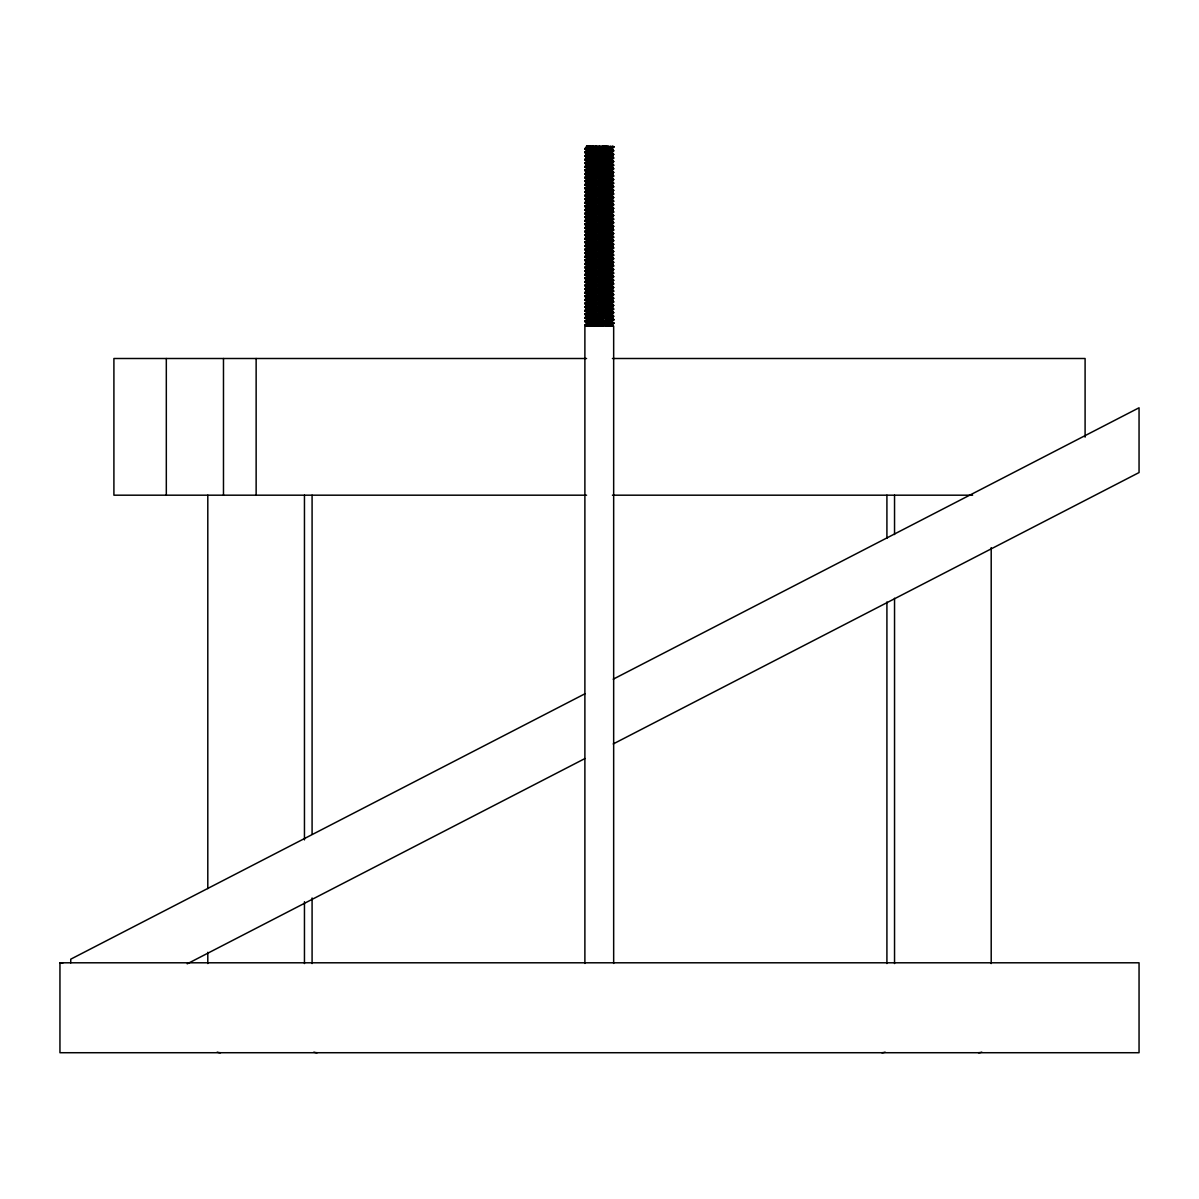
<?xml version="1.0" encoding="UTF-8"?>
<svg xmlns="http://www.w3.org/2000/svg" width="1199" height="1199" viewBox="0 0 1199 1199"><rect width="100%" height="100%" fill="white"/><g stroke="black" fill="none" stroke-linecap="round" stroke-linejoin="round"><path stroke-width="1.5" d="M602.647 147.432L603.142 146.278L613.888 146.728L586.431 146.278L607.578 146.278M607.578 326.128L609.647 324.06L613.888 322.981L610.276 321.407L586.821 322.756L584.887 321.182L588.499 319.608L611.955 318.26L613.888 319.833L610.276 322.306L611.94 323.43L613.888 322.981L611.535 321.617M610.276 148.751C623.555 152.078 587.36 147.162 584.887 152.573C591.017 154.671 598.93 151.584 605.675 152.678C607.249 154.071 617.365 149.965 611.94 150.774L610.276 148.751L613.888 147.177L608.283 148.931L586.821 150.1L584.887 148.976L588.499 146.278M610.276 152.348C623.555 155.675 587.36 150.759 584.887 156.17C591.017 158.268 598.93 155.181 605.675 156.275C607.249 157.668 617.365 153.562 611.94 154.371L610.276 152.348L613.888 150.774L611.535 149.44L611.535 148.062L611.535 148.961M610.276 155.945C623.555 159.272 587.36 154.356 584.887 159.767C591.017 161.865 598.93 158.778 605.675 159.872C607.249 161.266 617.365 157.159 611.94 157.968L610.276 155.945L613.888 154.371L611.535 153.037L611.535 151.659L611.535 152.558M610.276 159.542C623.555 162.869 587.36 157.953 584.887 163.364C591.017 165.462 598.93 162.375 605.675 163.469C607.249 164.863 617.365 160.756 611.94 161.565L610.276 159.542L613.888 157.968L611.535 156.634L611.535 155.256L611.535 156.155M610.276 163.139C623.555 166.466 587.36 161.55 584.887 166.961C591.017 169.059 598.93 165.972 605.675 167.066C607.249 168.46 617.365 164.353 611.94 165.162L610.276 163.139L613.888 161.565L611.535 160.231L611.535 158.853L611.535 159.752M610.276 166.736C623.555 170.063 587.36 165.147 584.887 170.558C591.017 172.656 598.93 169.569 605.675 170.663C607.249 172.056 617.365 167.95 611.94 168.759L610.276 166.736L613.888 165.162L611.535 163.828L611.535 162.45L611.535 163.349M610.276 170.333C623.555 173.66 587.36 168.744 584.887 174.155C591.017 176.253 598.93 173.166 605.675 174.26C607.249 175.654 617.365 171.547 611.94 172.356L610.276 170.333L613.888 168.759L611.535 167.425L611.535 166.047L611.535 166.946M610.276 173.93C623.555 177.257 587.36 172.341 584.887 177.752C591.017 179.85 598.93 176.763 605.675 177.857C607.249 179.25 617.365 175.144 611.94 175.953L610.276 173.93L613.888 172.356L611.535 171.022L611.535 169.644L611.535 170.543M610.276 177.527C623.555 180.854 587.36 175.938 584.887 181.349C591.017 183.447 598.93 180.36 605.675 181.454C607.249 182.847 617.365 178.741 611.94 179.55L610.276 177.527L613.888 175.953L611.535 174.619L611.535 173.241L611.535 174.14M610.276 181.124C623.555 184.451 587.36 179.535 584.887 184.946C591.017 187.044 598.93 183.957 605.675 185.051C607.249 186.445 617.365 182.338 611.94 183.147L610.276 181.124L613.888 179.55L611.535 178.216L611.535 176.838L611.535 177.737M610.276 184.721C623.555 188.048 587.36 183.132 584.887 188.543C591.017 190.641 598.93 187.554 605.675 188.648C607.249 190.041 617.365 185.935 611.94 186.744L610.276 184.721L613.888 183.147L611.535 181.813L611.535 180.435L611.535 181.334M610.276 188.318C623.555 191.645 587.36 186.729 584.887 192.14C591.017 194.238 598.93 191.151 605.675 192.245C607.249 193.638 617.365 189.532 611.94 190.341L610.276 188.318L613.888 186.744L611.535 185.41L611.535 184.032L611.535 184.931M610.276 191.915C623.555 195.242 587.36 190.326 584.887 195.737C591.017 197.835 598.93 194.748 605.675 195.842C607.249 197.236 617.365 193.129 611.94 193.938L610.276 191.915L613.888 190.341L611.535 189.007L611.535 187.629L611.535 188.528M610.276 195.512C623.555 198.839 587.36 193.923 584.887 199.334C591.017 201.432 598.93 198.345 605.675 199.439C607.249 200.833 617.365 196.726 611.94 197.535L610.276 195.512L613.888 193.938L611.535 192.604L611.535 191.226L611.535 192.125M610.276 199.109C623.555 202.436 587.36 197.52 584.887 202.931C591.017 205.029 598.93 201.942 605.675 203.036C607.249 204.43 617.365 200.323 611.94 201.132L610.276 199.109L613.888 197.535L611.535 196.201L611.535 194.823L611.535 195.722M610.276 202.706C623.555 206.033 587.36 201.117 584.887 206.528C591.017 208.626 598.93 205.539 605.675 206.633C607.249 208.027 617.365 203.92 611.94 204.729L610.276 202.706L613.888 201.132L611.535 199.798L611.535 198.42L611.535 199.319M610.276 206.303C623.555 209.63 587.36 204.714 584.887 210.125C591.017 212.223 598.93 209.136 605.675 210.23C607.249 211.623 617.365 207.517 611.94 208.326L610.276 206.303L613.888 204.729L611.535 203.395L611.535 202.017L611.535 202.916M610.276 209.9C623.555 213.227 587.36 208.311 584.887 213.722C591.017 215.82 598.93 212.733 605.675 213.827C607.249 215.22 617.365 211.114 611.94 211.923L610.276 209.9L613.888 208.326L611.535 206.992L611.535 205.614L611.535 206.513M610.276 213.497C623.555 216.824 587.36 211.908 584.887 217.319C591.017 219.417 598.93 216.33 605.675 217.424C607.249 218.817 617.365 214.711 611.94 215.52L610.276 213.497L613.888 211.923L611.535 210.589L611.535 209.211L611.535 210.11M610.276 217.094C623.555 220.421 587.36 215.505 584.887 220.916C591.017 223.014 598.93 219.927 605.675 221.021C607.249 222.415 617.365 218.308 611.94 219.117L610.276 217.094L613.888 215.52L611.535 214.186L611.535 212.808L611.535 213.707M610.276 220.691C623.555 224.018 587.36 219.102 584.887 224.513C591.017 226.611 598.93 223.524 605.675 224.618C607.249 226.012 617.365 221.905 611.94 222.714L610.276 220.691L613.888 219.117L611.535 217.783L611.535 216.405L611.535 217.304M610.276 224.288C623.555 227.615 587.36 222.699 584.887 228.11C591.017 230.208 598.93 227.121 605.675 228.215C607.249 229.608 617.365 225.502 611.94 226.311L610.276 224.288L613.888 222.714L611.535 221.38L611.535 220.002L611.535 220.901M610.276 227.885C623.555 231.212 587.36 226.296 584.887 231.707C591.017 233.805 598.93 230.718 605.675 231.812C607.249 233.206 617.365 229.099 611.94 229.908L610.276 227.885L613.888 226.311L611.535 224.977L611.535 223.599L611.535 224.498M610.276 231.482C623.555 234.809 587.36 229.893 584.887 235.304C591.017 237.402 598.93 234.315 605.675 235.409C607.249 236.803 617.365 232.696 611.94 233.505L610.276 231.482L613.888 229.908L611.535 228.574L611.535 227.196L611.535 228.095M610.276 235.079C623.555 238.406 587.36 233.49 584.887 238.901C591.017 240.999 598.93 237.912 605.675 239.006C607.249 240.4 617.365 236.293 611.94 237.102L610.276 235.079L613.888 233.505L611.535 232.171L611.535 230.793L611.535 231.692M610.276 238.676C623.555 242.003 587.36 237.087 584.887 242.498C591.017 244.596 598.93 241.509 605.675 242.603C607.249 243.997 617.365 239.89 611.94 240.699L610.276 238.676L613.888 237.102L611.535 235.768L611.535 234.39L611.535 235.289M610.276 242.273C623.555 245.6 587.36 240.684 584.887 246.095C591.017 248.193 598.93 245.106 605.675 246.2C607.249 247.593 617.365 243.487 611.94 244.296L610.276 242.273L613.888 240.699L611.535 239.365L611.535 237.987L611.535 238.886M610.276 245.87C623.555 249.197 587.36 244.281 584.887 249.692C591.017 251.79 598.93 248.703 605.675 249.797C607.249 251.19 617.365 247.084 611.94 247.893L610.276 245.87L613.888 244.296L611.535 242.962L611.535 241.584L611.535 242.483M610.276 249.467C623.555 252.794 587.36 247.878 584.887 253.289C591.017 255.387 598.93 252.3 605.675 253.394C607.249 254.787 617.365 250.681 611.94 251.49L610.276 249.467L613.888 247.893L611.535 246.559L611.535 245.181L611.535 246.08M610.276 253.064C623.555 256.391 587.36 251.475 584.887 256.886C591.017 258.984 598.93 255.897 605.675 256.991C607.249 258.385 617.365 254.278 611.94 255.087L610.276 253.064L613.888 251.49L611.535 250.156L611.535 248.778L611.535 249.677M610.276 256.661C623.555 259.988 587.36 255.072 584.887 260.483C591.017 262.581 598.93 259.494 605.675 260.588C607.249 261.982 617.365 257.875 611.94 258.684L610.276 256.661L613.888 255.087L611.535 253.753L611.535 252.375L611.535 253.274M610.276 260.258C623.555 263.585 587.36 258.669 584.887 264.08C591.017 266.178 598.93 263.091 605.675 264.185C607.249 265.578 617.365 261.472 611.94 262.281L610.276 260.258L613.888 258.684L611.535 257.35L611.535 255.972L611.535 256.871M610.276 263.855C623.555 267.182 587.36 262.266 584.887 267.677C591.017 269.775 598.93 266.688 605.675 267.782C607.249 269.175 617.365 265.069 611.94 265.878L610.276 263.855L613.888 262.281L611.535 260.947L611.535 259.569L611.535 260.468M610.276 267.452C623.555 270.779 587.36 265.863 584.887 271.274C591.017 273.372 598.93 270.285 605.675 271.379C607.249 272.772 617.365 268.666 611.94 269.475L610.276 267.452L613.888 265.878L611.535 264.544L611.535 263.166L611.535 264.065M610.276 271.049C623.555 274.376 587.36 269.46 584.887 274.871C591.017 276.969 598.93 273.882 605.675 274.976C607.249 276.37 617.365 272.263 611.94 273.072L610.276 271.049L613.888 269.475L611.535 268.141L611.535 266.763L611.535 267.662M610.276 274.646C623.555 277.973 587.36 273.057 584.887 278.468C591.017 280.566 598.93 277.479 605.675 278.573C607.249 279.966 617.365 275.86 611.94 276.669L610.276 274.646L613.888 273.072L611.535 271.738L611.535 270.36L611.535 271.259M610.276 278.243C623.555 281.57 587.36 276.654 584.887 282.065C591.017 284.163 598.93 281.076 605.675 282.17C607.249 283.563 617.365 279.457 611.94 280.266L610.276 278.243L613.888 276.669L611.535 275.335L611.535 273.957L611.535 274.856M610.276 281.84C623.555 285.167 587.36 280.251 584.887 285.662C591.017 287.76 598.93 284.673 605.675 285.767C607.249 287.161 617.365 283.054 611.94 283.863L610.276 281.84L613.888 280.266L611.535 278.932L611.535 277.554L611.535 278.453M610.276 285.437C623.555 288.764 587.36 283.848 584.887 289.259C591.017 291.357 598.93 288.27 605.675 289.364C607.249 290.757 617.365 286.651 611.94 287.46L610.276 285.437L613.888 283.863L611.535 282.529L611.535 281.151L611.535 282.05M610.276 289.034C623.555 292.361 587.36 287.445 584.887 292.856C591.017 294.954 598.93 291.867 605.675 292.961C607.249 294.355 617.365 290.248 611.94 291.057L610.276 289.034L613.888 287.46L611.535 286.126L611.535 284.748L611.535 285.647M610.276 292.631C623.555 295.958 587.36 291.042 584.887 296.453C591.017 298.551 598.93 295.464 605.675 296.558C607.249 297.952 617.365 293.845 611.94 294.654L610.276 292.631L613.888 291.057L611.535 289.723L611.535 288.345L611.535 289.244M610.276 296.228C623.555 299.555 587.36 294.639 584.887 300.05C591.017 302.148 598.93 299.061 605.675 300.155C607.249 301.548 617.365 297.442 611.94 298.251L610.276 296.228L613.888 294.654L611.535 293.32L611.535 291.942L611.535 292.841M610.276 299.825C623.555 303.152 587.36 298.236 584.887 303.647C591.017 305.745 598.93 302.658 605.675 303.752C607.249 305.145 617.365 301.039 611.94 301.848L610.276 299.825L613.888 298.251L611.535 296.917L611.535 295.539L611.535 296.438M610.276 303.422C623.555 306.749 587.36 301.833 584.887 307.244C591.017 309.342 598.93 306.255 605.675 307.349C607.249 308.743 617.365 304.636 611.94 305.445L610.276 303.422L613.888 301.848L611.535 300.514L611.535 299.136L611.535 300.035M610.276 307.019C623.555 310.346 587.36 305.43 584.887 310.841C591.017 312.939 598.93 309.852 605.675 310.946C607.249 312.339 617.365 308.233 611.94 309.042L610.276 307.019L613.888 305.445L611.535 304.111L611.535 302.733L611.535 303.632M610.276 310.616C623.555 313.943 587.36 309.027 584.887 314.438C591.017 316.536 598.93 313.449 605.675 314.543C607.249 315.937 617.365 311.83 611.94 312.639L610.276 310.616L613.888 309.042L611.535 307.708L611.535 306.33L611.535 307.229M610.276 314.213C623.555 317.54 587.36 312.624 584.887 318.035C591.017 320.133 598.93 317.046 605.675 318.14C607.249 319.534 617.365 315.427 611.94 316.236L610.276 314.213L613.888 312.639L611.535 311.305L611.535 309.927L611.535 310.826M610.276 317.81L613.888 319.384L611.94 319.833L610.276 318.709L613.888 316.236L611.535 314.902L611.535 313.524L611.535 314.423M610.276 321.407L613.888 319.833L611.535 318.499L611.535 317.121L611.535 318.02M610.606 326.128L610.276 325.004L613.888 323.43L611.535 322.096C615.372 320.103 601.673 324.434 596.128 322.786C593.82 322.651 581.44 322.921 587.24 326.128L610.276 325.004C620.512 322.726 577.753 322.846 586.431 326.128M587.24 147.642L584.887 148.976L587.24 150.34M587.24 151.239L584.887 152.573L587.24 153.937M587.24 154.836L584.887 156.17L587.24 157.534M587.24 158.433L584.887 159.767L587.24 161.131M587.24 162.03L584.887 163.364L587.24 164.728M611.535 148.541L613.393 147.417L613.034 146.278M587.24 165.627L584.887 166.961L587.24 168.325M611.535 152.138L613.393 151.014L611.94 149.875L613.393 150.534M587.24 169.224L584.887 170.558L587.24 171.922M611.535 155.735L613.393 154.611L611.94 153.472L613.393 154.131M587.24 172.821L584.887 174.155L587.24 175.519M611.535 159.332L613.393 158.208L611.94 157.069L613.393 157.728M587.24 176.418L584.887 177.752L587.24 179.116M611.535 162.929L613.393 161.805L611.94 160.666L613.393 161.325M587.24 180.015L584.887 181.349L587.24 182.713M611.535 166.526L613.393 165.402L611.94 164.263L613.393 164.922M587.24 183.612L584.887 184.946L587.24 186.31M611.535 170.123L613.393 168.999L611.94 167.86L613.393 168.519M587.24 187.209L584.887 188.543L587.24 189.907M611.535 173.72L613.393 172.596L611.94 171.457L613.393 172.116M587.24 190.806L584.887 192.14L587.24 193.504M611.535 177.317L613.393 176.193L611.94 175.054L613.393 175.713M587.24 194.403L584.887 195.737L587.24 197.101M611.535 180.914L613.393 179.79L611.94 178.651L613.393 179.31M587.24 198L584.887 199.334L587.24 200.698M611.535 184.511L613.393 183.387L611.94 182.248L613.393 182.907M587.24 201.597L584.887 202.931L587.24 204.295M611.535 188.108L613.393 186.984L611.94 185.845L613.393 186.504M587.24 205.194L584.887 206.528L587.24 207.892M611.535 191.705L613.393 190.581L611.94 189.442L613.393 190.101M587.24 208.791L584.887 210.125L587.24 211.489M611.535 195.302L613.393 194.178L611.94 193.039L613.393 193.698M587.24 212.388L584.887 213.722L587.24 215.086M611.535 198.899L613.393 197.775L611.94 196.636L613.393 197.295M587.24 215.985L584.887 217.319L587.24 218.683M611.535 202.496L613.393 201.372L611.94 200.233L613.393 200.892M587.24 219.582L584.887 220.916L587.24 222.28M611.535 206.093L613.393 204.969L611.94 203.83L613.393 204.489M587.24 223.179L584.887 224.513L587.24 225.877M611.535 209.69L613.393 208.566L611.94 207.427L613.393 208.086M587.24 226.776L584.887 228.11L587.24 229.474M611.535 213.287L613.393 212.163L611.94 211.024L613.393 211.683M587.24 230.373L584.887 231.707L587.24 233.071M611.535 216.884L613.393 215.76L611.94 214.621L613.393 215.28M587.24 233.97L584.887 235.304L587.24 236.668M611.535 220.481L613.393 219.357L611.94 218.218L613.393 218.877M587.24 237.567L584.887 238.901L587.24 240.265M611.535 224.078L613.393 222.954L611.94 221.815L613.393 222.474M587.24 241.164L584.887 242.498L587.24 243.862M611.535 227.675L613.393 226.551L611.94 225.412L613.393 226.071M587.24 244.761L584.887 246.095L587.24 247.459M611.535 231.272L613.393 230.148L611.94 229.009L613.393 229.668M587.24 248.358L584.887 249.692L587.24 251.056M611.535 234.869L613.393 233.745L611.94 232.606L613.393 233.265M587.24 251.955L584.887 253.289L587.24 254.653M611.535 238.466L613.393 237.342L611.94 236.203L613.393 236.862M587.24 255.552L584.887 256.886L587.24 258.25M611.535 242.063L613.393 240.939L611.94 239.8L613.393 240.459M587.24 259.149L584.887 260.483L587.24 261.847M611.535 245.66L613.393 244.536L611.94 243.397L613.393 244.056M587.24 262.746L584.887 264.08L587.24 265.444M611.535 249.257L613.393 248.133L611.94 246.994L613.393 247.653M587.24 266.343L584.887 267.677L587.24 269.041M611.535 252.854L613.393 251.73L611.94 250.591L613.393 251.25M587.24 269.94L584.887 271.274L587.24 272.638M611.535 256.451L613.393 255.327L611.94 254.188L613.393 254.847M587.24 273.537L584.887 274.871L587.24 276.235M611.535 260.048L613.393 258.924L611.94 257.785L613.393 258.444M587.24 277.134L584.887 278.468L587.24 279.832M611.535 263.645L613.393 262.521L611.94 261.382L613.393 262.041M587.24 280.731L584.887 282.065L587.24 283.429M611.535 267.242L613.393 266.118L611.94 264.979L613.393 265.638M587.24 284.328L584.887 285.662L587.24 287.026M611.535 270.839L613.393 269.715L611.94 268.576L613.393 269.235M587.24 287.925L584.887 289.259L587.24 290.623M611.535 274.436L613.393 273.312L611.94 272.173L613.393 272.832M587.24 291.522L584.887 292.856L587.24 294.22M611.535 278.033L613.393 276.909L611.94 275.77L613.393 276.429M587.24 295.119L584.887 296.453L587.24 297.817M611.535 281.63L613.393 280.506L611.94 279.367L613.393 280.026M587.24 298.716L584.887 300.05L587.24 301.414M611.535 285.227L613.393 284.103L611.94 282.964L613.393 283.623M587.24 302.313L584.887 303.647L587.24 305.011M611.535 288.824L613.393 287.7L611.94 286.561L613.393 287.22M587.24 305.91L584.887 307.244L587.24 308.608M611.535 292.421L613.393 291.297L611.94 290.158L613.393 290.817M587.24 309.507L584.887 310.841L587.24 312.205M611.535 296.018L613.393 294.894L611.94 293.755L613.393 294.414M587.24 313.104L584.887 314.438L587.24 315.802M611.535 299.615L613.393 298.491L611.94 297.352L613.393 298.011M587.24 316.701L584.887 318.035L587.24 319.399M611.535 303.212L613.393 302.088L611.94 300.949L613.393 301.608M587.24 320.298L584.887 321.632L587.24 322.996M611.535 306.809L613.393 305.685L611.94 304.546L613.393 305.205M586.821 147.402L587.225 146.278L584.887 148.526L587.24 150.759L584.887 152.123L587.24 154.356L584.887 155.72L587.24 157.953L584.887 159.317L587.24 161.55L584.887 162.914L587.24 165.147L584.887 166.511L587.24 168.744L584.887 170.108L587.24 172.341L584.887 173.705L587.24 175.938L584.887 177.302L587.24 179.535L584.887 180.899L587.24 183.132L584.887 184.496L587.24 186.729L584.887 188.093L587.24 190.326L584.887 191.69L587.24 193.923L584.887 195.287L587.24 197.52L584.887 198.884L587.24 201.117L584.887 202.481L587.24 204.714L584.887 206.078L587.24 208.311L584.887 209.675L587.24 211.908L584.887 213.272L587.24 215.505L584.887 216.869L587.24 219.102L584.887 220.466L587.24 222.699L584.887 224.063L587.24 226.296L584.887 227.66L587.24 229.893L584.887 231.257L587.24 233.49L584.887 234.854L587.24 237.087L584.887 238.451L587.24 240.684L584.887 242.048L587.24 244.281L584.887 245.645L587.24 247.878L584.887 249.242L587.24 251.475L584.887 252.839L587.24 255.072L584.887 256.436L587.24 258.669L584.887 260.033L587.24 262.266L584.887 263.63L587.24 265.863L584.887 267.227L587.24 269.46L584.887 270.824L587.24 273.057L584.887 274.421L587.24 276.654L584.887 278.018L587.24 280.251L584.887 281.615L587.24 283.848L584.887 285.212L587.24 287.445L584.887 288.809L587.24 291.042L584.887 292.406L587.24 294.639L584.887 296.003L587.24 298.236L584.887 299.6L587.24 301.833L584.887 303.197L587.24 305.43L584.887 306.794L587.24 309.027L584.887 310.391L587.24 312.624L584.887 313.988L587.24 316.221L584.887 317.585L587.24 319.818L584.887 321.182L587.24 323.415L584.887 325.229L587.24 323.895M611.535 310.406L613.393 309.282L611.94 308.143L613.393 308.802M611.535 314.003L613.393 312.879L611.94 311.74L613.393 312.399M611.535 317.6L613.393 316.476L611.94 315.337L613.393 315.996M611.535 321.197L613.393 320.073L611.94 318.934L613.393 319.593M611.535 324.794L613.393 323.67L611.94 322.531L613.393 323.19M584.932 693.786L70.741 959.185L70.741 962.887M613.214 679.189L1139.05 407.78L1139.05 472.556L613.214 743.95M187.224 963.831L584.932 758.547M610.606 146.278L611.94 147.627L585.382 149.216L586.836 148.077L613.888 146.728L611.94 146.728M587.225 326.128L585.382 324.989L609.647 324.06L608.283 321.587L611.94 320.283L589.129 320.553L585.382 320.942L585.382 321.872L609.647 320.463L608.283 317.99L611.94 316.686L589.129 316.956L585.382 317.345L585.382 318.275L609.647 316.866L608.283 314.393L611.94 313.089L589.129 313.359L585.382 313.748L585.382 314.678L609.647 313.269L608.283 310.796L611.94 309.492L589.129 309.762L585.382 310.151L585.382 311.081L609.647 309.672L608.283 307.199L611.94 305.895L589.129 306.165L585.382 306.554L585.382 307.484L609.647 306.075L608.283 303.602L611.94 302.298L589.129 302.568L585.382 302.957L585.382 303.887L609.647 302.478L608.283 300.005L611.94 298.701L589.129 298.971L585.382 299.36L585.382 300.29L609.647 298.881L608.283 296.408L611.94 295.104L589.129 295.374L585.382 295.763L585.382 296.693L609.647 295.284L608.283 292.811L611.94 291.507L589.129 291.777L585.382 292.166L585.382 293.096L609.647 291.687L608.283 289.214L611.94 287.91L589.129 288.18L585.382 288.569L585.382 289.499L609.647 288.09L608.283 285.617L611.94 284.313L589.129 284.583L585.382 284.972L585.382 285.902L609.647 284.493L608.283 282.02L611.94 280.716L589.129 280.986L585.382 281.375L585.382 282.305L609.647 280.896L608.283 278.423L611.94 277.119L589.129 277.389L585.382 277.778L585.382 278.708L609.647 277.299L608.283 274.826L611.94 273.522L589.129 273.792L585.382 274.181L585.382 275.111L609.647 273.702L608.283 271.229L611.94 269.925L589.129 270.195L585.382 270.584L585.382 271.514L609.647 270.105L608.283 267.632L611.94 266.328L589.129 266.598L585.382 266.987L585.382 267.917L609.647 266.508L608.283 264.035L611.94 262.731L589.129 263.001L585.382 263.39L585.382 264.32L609.647 262.911L608.283 260.438L611.94 259.134L589.129 259.404L585.382 259.793L585.382 260.723L609.647 259.314L608.283 256.841L611.94 255.537L589.129 255.807L585.382 256.196L585.382 257.126L609.647 255.717L608.283 253.244L611.94 251.94L589.129 252.21L585.382 252.599L585.382 253.529L609.647 252.12L608.283 249.647L611.94 248.343L589.129 248.613L585.382 249.002L585.382 249.932L609.647 248.523L608.283 246.05L611.94 244.746L589.129 245.016L585.382 245.405L585.382 246.335L609.647 244.926L608.283 242.453L611.94 241.149L589.129 241.419L585.382 241.808L585.382 242.738L609.647 241.329L608.283 238.856L611.94 237.552L589.129 237.822L585.382 238.211L585.382 239.141L609.647 237.732L608.283 235.259L611.94 233.955L589.129 234.225L585.382 234.614L585.382 235.544L609.647 234.135L608.283 231.662L611.94 230.358L589.129 230.628L585.382 231.017L585.382 231.947L609.647 230.538L608.283 228.065L611.94 226.761L589.129 227.031L585.382 227.42L585.382 228.35L609.647 226.941L608.283 224.468L611.94 223.164L589.129 223.434L585.382 223.823L585.382 224.753L609.647 223.344L608.283 220.871L611.94 219.567L589.129 219.837L585.382 220.226L585.382 221.156L609.647 219.747L608.283 217.274L611.94 215.97L589.129 216.24L585.382 216.629L585.382 217.559L609.647 216.15L608.283 213.677L611.94 212.373L589.129 212.643L585.382 213.032L585.382 213.962L609.647 212.553L608.283 210.08L611.94 208.776L589.129 209.046L585.382 209.435L585.382 210.365L609.647 208.956L608.283 206.483L611.94 205.179L589.129 205.449L585.382 205.838L585.382 206.768L609.647 205.359L608.283 202.886L611.94 201.582L589.129 201.852L585.382 202.241L585.382 203.171L609.647 201.762L608.283 199.289L611.94 197.985L589.129 198.255L585.382 198.644L585.382 199.574L609.647 198.165L608.283 195.692L611.94 194.388L589.129 194.658L585.382 195.047L585.382 195.977L609.647 194.568L608.283 192.095L611.94 190.791L589.129 191.061L585.382 191.45L585.382 192.38L609.647 190.971L608.283 188.498L611.94 187.194L589.129 187.464L585.382 187.853L585.382 188.783L609.647 187.374L608.283 184.901L611.94 183.597L589.129 183.867L585.382 184.256L585.382 185.186L609.647 183.777L608.283 181.304L611.94 180L589.129 180.27L585.382 180.659L585.382 181.589L609.647 180.18L608.283 177.707L611.94 175.953L589.129 176.673L585.382 177.062L585.382 177.992L609.647 176.583L608.283 174.11L611.94 172.356L589.129 173.076L585.382 173.465L585.382 174.395L609.647 172.986L608.283 170.513L611.94 168.759L589.129 169.479L585.382 169.868L585.382 170.798L609.647 169.389L608.283 166.916L611.94 165.162L589.129 165.882L585.382 166.271L585.382 167.201L609.647 165.792L608.283 163.319L611.94 161.565L589.129 162.285L585.382 162.674L585.382 163.604L609.647 162.195L608.283 159.722L611.94 157.968L589.129 158.688L585.382 159.077L585.382 160.007L609.647 158.598L608.283 156.125L611.94 154.371L589.129 155.091L585.382 155.48L585.382 156.41L609.647 155.001L608.283 152.528L611.94 150.774L589.129 151.494L585.382 151.883L585.382 152.813L609.647 151.404L608.283 149.83L609.647 147.357L608.328 146.278M586.566 358.501L113.905 358.501L113.905 495.187L586.566 495.187M612.434 358.501L1085.095 358.501L1085.095 437.14M612.434 495.187L972.614 495.187M59.95 962.797L1139.05 962.797L1139.05 1052.722L59.95 1052.722L59.95 962.797L62.738 963.172M585.382 325.019L586.836 325.678M610.276 325.004L613.124 326.128M586.491 146.278L587.24 146.743M611.535 325.214L613.034 326.128M612.269 326.128L608.328 326.128L608.283 325.184M612.284 146.278L613.393 146.967M587.495 146.278L588.499 146.952L586.836 148.526L588.499 150.549L586.836 152.123L588.499 154.146L586.836 155.72L588.499 157.743L586.836 159.317L588.499 161.34L586.836 162.914L588.499 164.937L586.836 166.511L588.499 168.534L586.836 170.108L588.499 172.131L586.836 173.705L588.499 175.728L586.836 177.302L588.499 179.325L586.836 180.899L588.499 182.922L586.836 184.496L588.499 186.519L586.836 188.093L588.499 190.116L586.836 191.69L588.499 193.713L586.836 195.287L588.499 197.31L586.836 198.884L588.499 200.907L586.836 202.481L588.499 204.504L586.836 206.078L588.499 208.101L586.836 209.675L588.499 211.698L586.836 213.272L588.499 215.295L586.836 216.869L588.499 218.892L586.836 220.466L588.499 222.489L586.836 224.063L588.499 226.086L586.836 227.66L588.499 229.683L586.836 231.257L588.499 233.28L586.836 234.854L588.499 236.877L586.836 238.451L588.499 240.474L586.836 242.048L588.499 244.071L586.836 245.645L588.499 247.668L586.836 249.242L588.499 251.265L586.836 252.839L588.499 254.862L586.836 256.436L588.499 258.459L586.836 260.033L588.499 262.056L586.836 263.63L588.499 265.653L586.836 267.227L588.499 269.25L586.836 270.824L588.499 272.847L586.836 274.421L588.499 276.444L586.836 278.018L588.499 280.041L586.836 281.615L588.499 283.638L586.836 285.212L588.499 287.235L586.836 288.809L588.499 290.832L586.836 292.406L588.499 294.429L586.836 296.003L588.499 298.026L586.836 299.6L588.499 301.623L586.836 303.197L588.499 305.22L586.836 306.794L588.499 308.817L586.836 310.391L588.499 312.414L586.836 313.988L588.499 316.011L586.836 317.585L588.499 319.608L586.836 321.182L588.499 323.205L586.836 324.779L588.499 326.128M589.458 146.278L590.493 147.132M605.675 146.383L606.634 147.507L605.675 149.98L606.634 151.104L605.675 152.678L606.634 154.701L605.675 156.275L606.634 158.298L605.675 159.872L606.634 161.895L605.675 163.469L606.634 165.492L605.675 167.066L606.634 169.089L605.675 170.663L606.634 172.686L605.675 174.26L606.634 176.283L605.675 182.353L606.634 183.927L605.675 185.051L606.634 187.074L605.675 189.547L606.634 190.671L605.675 192.245L606.634 194.268L605.675 195.842L606.634 197.865L605.675 199.439L606.634 201.462L605.675 203.036L606.634 205.059L605.675 206.633L606.634 208.656L605.675 210.23L606.634 212.253L605.675 213.827L606.634 215.85L605.675 217.424L606.634 219.447L605.675 221.021L606.634 223.044L605.675 224.618L606.634 226.641L605.675 228.215L606.634 230.238L605.675 231.812L606.634 233.835L605.675 235.409L606.634 237.432L605.675 239.006L606.634 241.029L605.675 242.603L606.634 244.626L605.675 250.696L606.634 251.82L605.675 253.394L606.634 255.417L605.675 256.991L606.634 259.014L605.675 260.588L606.634 262.611L605.675 264.185L606.634 266.208L605.675 267.782L606.634 269.805L605.675 271.379L606.634 273.402L605.675 274.976L606.634 276.999L605.675 278.573L606.634 280.596L605.675 282.17L606.634 284.193L605.675 285.767L606.634 287.79L605.675 289.364L606.634 291.387L605.675 297.457L606.634 299.031L605.675 300.155L606.634 302.178L605.675 304.651L606.634 305.775L605.675 307.349L606.634 309.372L605.675 310.946L606.634 312.969L605.675 314.543L606.634 316.566L605.675 318.14L606.634 320.163L605.675 326.128M592.246 146.278L593.1 147.282M595.648 146.278L596.128 147.372M590.478 146.278L589.129 148.346L590.493 150.37L589.129 151.943L590.493 153.967L589.129 155.54L590.493 157.564L589.129 159.137L590.493 161.161L589.129 162.734L590.493 164.758L589.129 166.331L590.493 168.355L589.129 169.928L590.493 171.952L589.129 173.525L590.493 175.549L589.129 177.122L590.493 179.146L589.129 180.719L590.493 182.743L589.129 184.316L590.493 186.34L589.129 187.913L590.493 189.937L589.129 191.51L590.493 193.534L589.129 195.107L590.493 197.131L589.129 198.704L590.493 200.728L589.129 202.301L590.493 204.325L589.129 205.898L590.493 207.922L589.129 209.495L590.493 211.519L589.129 213.092L590.493 215.116L589.129 216.689L590.493 218.713L589.129 220.286L590.493 222.31L589.129 223.883L590.493 225.907L589.129 227.48L590.493 229.504L589.129 231.077L590.493 233.101L589.129 234.674L590.493 236.698L589.129 238.271L590.493 240.295L589.129 241.868L590.493 243.892L589.129 245.465L590.493 247.489L589.129 249.062L590.493 251.086L589.129 252.659L590.493 254.683L589.129 256.256L590.493 258.28L589.129 259.853L590.493 261.877L589.129 263.45L590.493 265.474L589.129 267.047L590.493 269.071L589.129 270.644L590.493 272.668L589.129 274.241L590.493 276.265L589.129 277.838L590.493 279.862L589.129 281.435L590.493 283.459L589.129 285.032L590.493 287.056L589.129 288.629L590.493 290.653L589.129 292.226L590.493 294.25L589.129 295.823L590.493 297.847L589.129 299.42L590.493 301.444L589.129 303.017L590.493 305.041L589.129 306.614L590.493 308.638L589.129 310.211L590.493 312.235L589.129 313.808L590.493 315.832L589.129 317.405L590.493 319.429L589.129 321.002L590.493 323.026C587.12 326.623 594 327.597 593.1 322.876L592.141 320.852L593.1 318.379L592.141 317.255L593.1 315.682L592.141 313.658L593.1 312.085L592.141 310.061L593.1 308.488L592.141 306.464L593.1 304.891L592.141 302.867L593.1 301.294L592.141 299.27L593.1 297.697L592.141 295.673L593.1 294.1L592.141 292.076L593.1 290.503L592.141 288.479L593.1 286.906L592.141 284.882L593.1 283.309L592.141 281.285L593.1 279.712L592.141 277.688L593.1 276.115L592.141 274.091L593.1 272.518L592.141 270.494L593.1 264.424L592.141 263.3L593.1 261.727L592.141 259.703L593.1 258.13L592.141 256.106L593.1 254.533L592.141 252.509L593.1 250.936L592.141 248.912L593.1 247.339L592.141 245.315L593.1 243.742L592.141 241.718L593.1 240.145L592.141 238.121L593.1 236.548L592.141 234.524L593.1 232.951L592.141 230.927L593.1 229.354L592.141 227.33L593.1 225.757L592.141 223.733L593.1 222.16L592.141 220.136L593.1 218.563L592.141 216.539L593.1 214.966L592.141 212.942L593.1 211.369L592.141 209.345L593.1 203.275L592.141 202.151L593.1 200.578L592.141 198.554L593.1 196.981L592.141 194.957L593.1 193.384L592.141 191.36L593.1 189.787L592.141 187.763L593.1 186.19L592.141 184.166L593.1 182.593L592.141 180.569L593.1 178.996L592.141 176.972L593.1 175.399L592.141 173.375L593.1 171.802L592.141 169.778L593.1 168.205L592.141 166.181L593.1 164.608L592.141 162.584L593.1 161.011L592.141 158.987L593.1 157.414L592.141 155.39L593.1 149.32L592.141 147.747L593.1 146.278M991.198 547.643L991.198 963.546M894.544 495.187L894.544 534.529M894.544 598.226L894.544 963.546M886.915 495.187L886.915 538.276M886.915 601.973L886.915 963.546M613.663 963.441L613.663 326.128L584.887 326.128L584.887 963.441M602.647 146.278L602.647 326.128M599.395 146.278L599.395 326.128M596.128 146.278L596.128 326.128M586.821 150.1L586.821 150.999M586.821 153.697L586.821 154.596M586.821 157.294L586.821 158.193M586.821 160.891L586.821 161.79M586.821 164.488L586.821 165.387M586.821 168.085L586.821 168.984M586.821 171.682L586.821 172.581M586.821 175.279L586.821 176.178M586.821 178.876L586.821 179.775M586.821 182.473L586.821 183.372M586.821 186.07L586.821 186.969M586.821 189.667L586.821 190.566M586.821 193.264L586.821 194.163M586.821 196.861L586.821 197.76M586.821 200.458L586.821 201.357M586.821 204.055L586.821 204.954M586.821 207.652L586.821 208.551M586.821 211.249L586.821 212.148M586.821 214.846L586.821 215.745M586.821 218.443L586.821 219.342M586.821 222.04L586.821 222.939M586.821 225.637L586.821 226.536M586.821 229.234L586.821 230.133M586.821 232.831L586.821 233.73M586.821 236.428L586.821 237.327M586.821 240.025L586.821 240.924M586.821 243.622L586.821 244.521M586.821 247.219L586.821 248.118M586.821 250.816L586.821 251.715M586.821 254.413L586.821 255.312M586.821 258.01L586.821 258.909M586.821 261.607L586.821 262.506M586.821 265.204L586.821 266.103M586.821 268.801L586.821 269.7M586.821 272.398L586.821 273.297M586.821 275.995L586.821 276.894M586.821 279.592L586.821 280.491M586.821 283.189L586.821 284.088M586.821 286.786L586.821 287.685M586.821 290.383L586.821 291.282M586.821 293.98L586.821 294.879M586.821 297.577L586.821 298.476M586.821 301.174L586.821 302.073M586.821 304.771L586.821 305.67M586.821 308.368L586.821 309.267M586.821 311.965L586.821 312.864M586.821 315.562L586.821 316.461M586.821 319.159L586.821 320.058M586.821 322.756L586.821 323.655M312.085 495.187L312.085 834.279M312.085 897.976L312.085 963.546M304.456 495.187L304.456 839.899M304.456 901.723L304.456 963.546M256.136 358.501L256.136 495.187M223.479 358.501L223.479 495.187M207.802 495.187L207.802 888.609M207.802 952.306L207.802 963.546M166.316 358.501L166.316 495.187M885.117 1052.108A17.985 12.724 -90 0 1 881.82 1052.722M981.771 1052.108A17.985 12.724 -90 0 1 978.474 1052.722M317.18 1052.722A17.985 12.724 -90 0 1 313.883 1052.108M220.526 1052.722A17.985 12.724 90 0 1 217.229 1052.108M611.955 325.454L611.535 324.315L611.955 325.454"/></g></svg>
